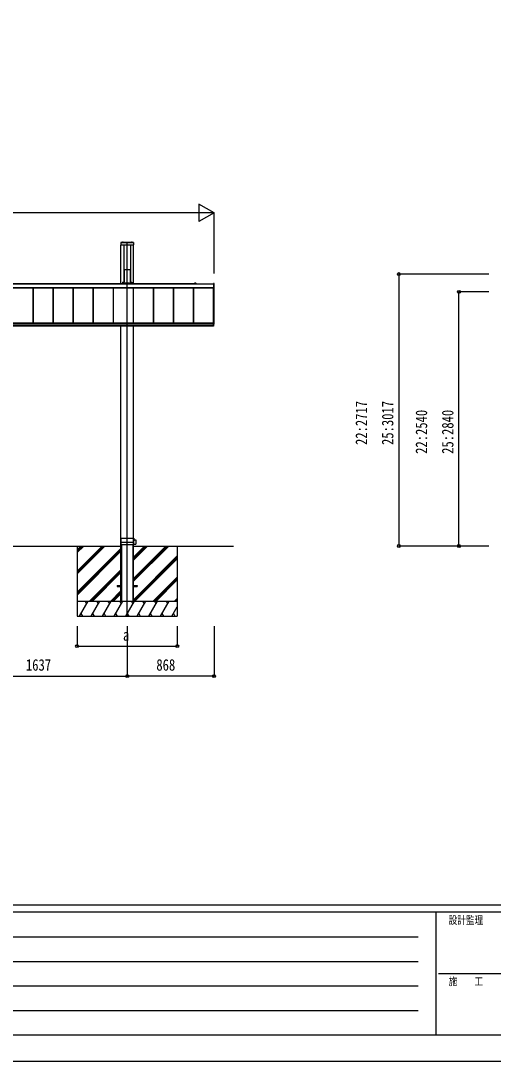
# Model space of a CAD drawing. Units: millimetres, scale not verified. Extents: x -14718 to 14718, y -10395 to 10395.
# Drawn here: x -8713 to -3994, y -10395 to 0 of the extents above; entities that cross this region are included whole.
import ezdxf
from ezdxf.enums import TextEntityAlignment as Align

# ---------------------------------------------------------------- set-up
doc = ezdxf.new("R2010")
doc.units = ezdxf.units.MM
doc.header["$LTSCALE"] = 40
for name, color, linetype in [('0-3_YKK_12', 2, 'Continuous'), ('0-4_YKK_13', 4, 'Continuous'), ('0-5_YKK_A1', 4, 'Continuous'), ('0-6_YKK_D', 6, 'Continuous'), ('0-7_YKK_ZWAK', 7, 'Continuous')]:
    doc.layers.add(name, color=color, linetype=linetype)
doc.styles.add('ＭＳ ゴシック', font='')
doc.styles.get('ＭＳ ゴシック').set_extended_font_data('MS Gothic')

msp = doc.modelspace()

# ---------------------------------------------------------------- linework, layer by layer
at = {"layer": '0-3_YKK_12'}
msp.add_line((-7649.95, -5947.9), (-7649.95, -2217.9), dxfattribs=at)
at = {"layer": '0-4_YKK_13'}
for p, q in [((-7714.45, -2214.9), (-7714.45, -2238.9)), ((-7585.45, -2214.9), (-7714.45, -2214.9)), ((-7585.45, -2217.4), (-7714.45, -2217.4)), ((-7585.45, -2217.9), (-7714.45, -2217.9)), ((-7587.45, -2240.9), (-7712.45, -2240.9)), ((-7700.85, -2214.35), (-7700.85, -2214.15)), ((-7700.31, -2214.9), (-7689.6, -2214.9)), ((-7700.2, -2214.9), (-7699.85, -2214.9)), ((-7697.32, -2211.57), (-7696.1, -2214.03)), ((-7694.95, -2214.64), (-7696.1, -2214.03)), ((-7694.95, -2214.64), (-7693.81, -2214.03)), ((-7692.58, -2211.57), (-7693.81, -2214.03)), ((-7689.05, -2214.35), (-7689.05, -2214.15)), ((-7610.85, -2214.35), (-7610.85, -2214.15)), ((-7610.31, -2214.9), (-7599.6, -2214.9)), ((-7607.32, -2211.57), (-7606.1, -2214.03)), ((-7604.95, -2214.64), (-7606.1, -2214.03)), ((-7604.95, -2214.64), (-7603.81, -2214.03)), ((-7602.58, -2211.57), (-7603.81, -2214.03)), ((-7599.05, -2214.35), (-7599.05, -2214.15)), ((-7585.45, -2214.9), (-7585.45, -2238.9)), ((-7681.2, -2492.06), (-7681.2, -2607.11)), ((-7680.84, -2486.21), (-7681.19, -2491.71)), ((-7680.34, -2485.74), (-7678.3, -2485.74)), ((-7677.99, -2486.07), (-7678.3, -2485.74)), ((-7677.99, -2486.07), (-7621.91, -2486.07)), ((-7621.91, -2486.07), (-7621.6, -2485.74)), ((-7621.6, -2485.74), (-7619.56, -2485.74)), ((-7619.06, -2486.21), (-7618.71, -2491.71)), ((-7618.7, -2492.06), (-7618.7, -2607.11)), ((-7697.82, -2610.36), (-7697.82, -2617.85)), ((-7697.82, -2617.19), (-7602.08, -2617.19)), ((-7697.82, -2617.85), (-7602.08, -2617.85)), ((-7697.32, -2609.86), (-7682.31, -2609.86)), ((-7681.2, -2607.11), (-7681.31, -2608.93)), ((-7618.7, -2607.11), (-7618.59, -2608.93)), ((-7617.59, -2609.86), (-7602.58, -2609.86)), ((-7602.08, -2610.36), (-7602.08, -2617.85)), ((-6788.45, -2667.62), (-6788.45, -2668.12)), ((-6788.45, -2668.12), (-6780.92, -2667.66)), ((-6780.45, -2666.85), (-6780.45, -2625.83)), ((-6780.92, -2988.69), (-6781.95, -2988.63)), ((-6780.45, -3030.21), (-6780.45, -2989.19)), ((-6790.45, -3018.12), (-6790.45, -3049.39)), ((-6786.95, -3018.12), (-6790.45, -3018.12)), ((-6790.45, -3040.56), (-6786.95, -3040.56)), ((-6786.95, -3049.39), (-6790.45, -3049.39)), ((-6789.95, -3018.12), (-6789.95, -3049.39)), ((-6786.95, -3018.12), (-6786.95, -3049.39)), ((-6786.95, -3031.39), (-6780.92, -3031.02)), ((-7714.95, -5207.9), (-7714.61, -5168.19)), ((-7714.31, -5167.9), (-7585.6, -5167.9)), ((-7713.45, -5168.2), (-7713.45, -5232.6)), ((-7712.45, -5232.6), (-7712.45, -5168.2)), ((-7587.45, -5168.2), (-7587.45, -5232.6)), ((-7586.45, -5232.6), (-7586.45, -5168.2)), ((-7585.05, -5197.07), (-7586.45, -5197.07)), ((-7585.3, -5168.19), (-7585.05, -5197.07)), ((-7585.14, -5186.54), (-7565.25, -5186.89)), ((-7564.95, -5187.19), (-7564.95, -5228.6)), ((-7714.74, -5232.6), (-7714.95, -5207.9)), ((-7714.95, -5207.9), (-7586.45, -5207.9)), ((-7714.44, -5232.9), (-7585.47, -5232.9)), ((-7585.05, -5218.72), (-7586.45, -5218.72)), ((-7585.17, -5232.6), (-7585.05, -5218.72)), ((-7585.14, -5229.25), (-7565.25, -5228.9))]:
    msp.add_line(p, q, dxfattribs=at)
msp.add_lwpolyline([(-6780.92, -2625.33), (-6788.45, -2624.87), (-6788.45, -2625.37), (-6788.45, -2667.62)], dxfattribs=at)
for centre, radius, start, end in [((-7712.45, -2238.9), 2, 180, 270), ((-7700.31, -2214.35), 0.545, 180, 270), ((-7700.3, -2214.15), 0.55, 138.43917, 180), ((-7694.95, -2218.9), 7.7, 41.56083, 138.43917), ((-7689.6, -2214.35), 0.545, 270, 0), ((-7689.6, -2214.15), 0.55, 0, 41.56083), ((-7610.31, -2214.35), 0.545, 180, 270), ((-7610.3, -2214.15), 0.55, 138.43917, 180), ((-7604.95, -2218.9), 7.7, 41.56083, 138.43917), ((-7599.6, -2214.35), 0.545, 270, 0), ((-7599.6, -2214.15), 0.55, 0, 41.56083), ((-7587.45, -2238.9), 2, 270, 0), ((-6780.95, -2625.83), 0.497, 0.05228, 86.83056), ((-6781.32, -2666.88), 0.873, 297.46207, 2.25858), ((-6780.95, -2989.19), 0.497, 0.05228, 86.83056), ((-6781.32, -3030.25), 0.873, 297.46207, 2.25858), ((-7714.31, -5168.2), 0.3, 90, 179.5), ((-7713.75, -5168.2), 0.3, 0, 90), ((-7712.15, -5168.2), 0.3, 90, 180), ((-7587.75, -5168.2), 0.3, 0, 90), ((-7586.15, -5168.2), 0.3, 90, 180), ((-7585.6, -5168.2), 0.3, 0.5, 90), ((-7565.25, -5187.19), 0.3, 0, 89), ((-7714.44, -5232.6), 0.3, 180.5, 270), ((-7713.75, -5232.6), 0.3, 270, 0), ((-7712.15, -5232.6), 0.3, 180, 270), ((-7587.75, -5232.6), 0.3, 270, 0), ((-7586.15, -5232.6), 0.3, 180, 270), ((-7585.47, -5232.6), 0.3, 270, 359.5), ((-7565.25, -5228.6), 0.3, 271, 0)]:
    msp.add_arc(centre, radius, start, end, dxfattribs=at)
for centre, major_axis, ratio, start_param, end_param in [((-7681.16, -2491.71), (0.031, 0.5), 0.061627, 1.57462339, 2.36002155), ((-7680.34, -2486.24), (0.346, -0.364), 0.996462, 2.38380948, 3.88928357), ((-7619.56, -2486.24), (-0.346, -0.364), 0.996462, 2.39390174, 3.89937583), ((-7618.75, -2491.71), (-0.031, 0.5), 0.061627, 3.92316376, 4.70856192), ((-7697.32, -2610.36), (0.355, -0.355), 0.99628, 2.35805796, 3.92512735), ((-7682.31, -2608.86), (0.691, -0.728), 0.996462, 5.52540213, 7.03087622), ((-7617.59, -2608.86), (-0.691, -0.728), 0.996462, 5.53549439, 7.04096848), ((-7602.58, -2610.36), (-0.355, -0.355), 0.99628, 2.35805796, 3.92512735)]:
    msp.add_ellipse(centre, major_axis=major_axis, ratio=ratio, start_param=start_param, end_param=end_param, dxfattribs=at)
at = {"layer": '0-5_YKK_A1'}
for p, q in [((-7712.45, -2625.42), (-7712.45, -2240.9)), ((-7681.95, -2240.9), (-7681.95, -2609.8)), ((-7617.95, -2240.9), (-7617.95, -2609.8)), ((-7587.45, -2625.42), (-7587.45, -2240.9)), ((-7681.95, -2584.7), (-7681.2, -2584.7)), ((-7618.7, -2584.7), (-7617.95, -2584.7)), ((-11785.45, -2626.41), (-6788.45, -2626.41)), ((-11785.45, -2666.31), (-6788.45, -2666.31)), ((-11785.45, -2666.59), (-6788.45, -2666.59)), ((-11596.2, -2625.42), (-6977.7, -2625.42)), ((-8588.45, -3018.51), (-8588.45, -2666.59)), ((-8585.85, -3018.51), (-8585.85, -2666.59)), ((-8585.45, -3018.51), (-8585.45, -2666.59)), ((-8388.45, -3018.51), (-8388.45, -2666.59)), ((-8385.85, -3018.51), (-8385.85, -2666.59)), ((-8385.45, -3018.51), (-8385.45, -2666.59)), ((-8188.45, -3018.51), (-8188.45, -2666.59)), ((-8185.85, -3018.51), (-8185.85, -2666.59)), ((-8185.45, -3018.51), (-8185.45, -2666.59)), ((-7988.45, -3018.51), (-7988.45, -2666.59)), ((-7985.85, -3018.51), (-7985.85, -2666.59)), ((-7985.45, -3018.51), (-7985.45, -2666.59)), ((-7788.45, -3018.51), (-7788.45, -2666.59)), ((-7785.85, -3018.51), (-7785.85, -2666.59)), ((-7785.45, -3018.51), (-7785.45, -2666.59)), ((-7694.95, -2617.85), (-7694.95, -2625.42)), ((-7604.95, -2617.85), (-7604.95, -2625.42)), ((-7588.45, -3018.51), (-7588.45, -2666.59)), ((-7585.85, -3018.51), (-7585.85, -2666.59)), ((-7585.45, -3018.51), (-7585.45, -2666.59)), ((-7388.45, -3018.51), (-7388.45, -2666.59)), ((-7385.85, -3018.51), (-7385.85, -2666.59)), ((-7385.45, -3018.51), (-7385.45, -2666.59)), ((-7188.45, -3018.51), (-7188.45, -2666.59)), ((-7185.85, -3018.51), (-7185.85, -2666.59)), ((-7185.45, -3018.51), (-7185.45, -2666.59)), ((-6988.45, -3018.51), (-6988.45, -2666.59)), ((-6985.85, -3018.51), (-6985.85, -2666.59)), ((-6985.45, -3018.51), (-6985.45, -2666.59)), ((-6972.41, -2622.92), (-6977.7, -2622.92)), ((-6977.7, -2625.42), (-6964.25, -2625.42)), ((-6963.95, -2622.92), (-6971.49, -2622.92)), ((-6963.95, -2625.72), (-6963.95, -2626.41)), ((-6961.45, -2626.41), (-6961.45, -2625.42)), ((-6786.95, -3018.12), (-6786.95, -2668.03)), ((-6781.95, -3029.83), (-6781.95, -2667.72)), ((-11783.45, -3018.51), (-6790.45, -3018.51)), ((-11783.45, -3022.24), (-6790.45, -3022.24)), ((-11783.45, -3022.24), (-6790.45, -3022.24)), ((-11783.45, -3039.17), (-6790.45, -3039.17)), ((-11783.45, -3047.9), (-6790.45, -3047.9)), ((-7712.45, -5797.9), (-7712.45, -3047.9)), ((-7587.45, -5797.9), (-7587.45, -3047.9)), ((-6781.95, -3029.83), (-6786.95, -3029.83)), ((-9224.45, -5247.9), (-7712.45, -5247.9)), ((-8149.95, -5247.9), (-8149.95, -5947.9)), ((-7885.98, -5247.9), (-8149.95, -5511.87)), ((-8098.11, -5247.9), (-8149.95, -5299.74)), ((-7900.12, -5247.9), (-8149.95, -5497.73)), ((-7871.84, -5247.9), (-8149.95, -5526.01)), ((-8112.25, -5247.9), (-8149.95, -5285.59)), ((-8083.97, -5247.9), (-8149.95, -5313.88)), ((-7712.45, -5272.36), (-8149.95, -5709.86)), ((-7712.45, -5286.5), (-8149.95, -5724)), ((-7712.45, -5300.64), (-8149.95, -5738.14)), ((-7710.75, -5234.9), (-7707.25, -5234.9)), ((-7710.75, -5234.9), (-7710.75, -5797.9)), ((-7707.25, -5234.9), (-7707.25, -5797.9)), ((-7592.65, -5234.9), (-7589.15, -5234.9)), ((-7592.65, -5234.9), (-7592.65, -5797.9)), ((-7589.15, -5234.9), (-7589.15, -5797.9)), ((-7587.45, -5247.9), (-6586.95, -5247.9)), ((-7249.58, -5247.9), (-7587.45, -5585.76)), ((-7461.72, -5247.9), (-7587.45, -5373.63)), ((-7263.73, -5247.9), (-7587.45, -5571.62)), ((-7235.44, -5247.9), (-7587.45, -5599.91)), ((-7475.86, -5247.9), (-7587.45, -5359.49)), ((-7447.57, -5247.9), (-7587.45, -5387.77)), ((-7149.95, -5247.9), (-7149.95, -5947.9)), ((-7149.95, -5346.25), (-7587.45, -5783.75)), ((-7149.95, -5360.4), (-7587.45, -5797.9)), ((-7149.95, -5374.54), (-7573.31, -5797.9)), ((-7712.45, -5484.49), (-8025.86, -5797.9)), ((-7712.45, -5498.63), (-8011.72, -5797.9)), ((-7712.45, -5512.77), (-7997.57, -5797.9)), ((-7149.95, -5558.39), (-7389.46, -5797.9)), ((-7149.95, -5572.53), (-7375.32, -5797.9)), ((-7149.95, -5586.67), (-7361.18, -5797.9)), ((-7712.45, -5696.62), (-7813.73, -5797.9)), ((-7712.45, -5710.76), (-7799.58, -5797.9)), ((-7749.95, -5643.4), (-7749.95, -5652.4)), ((-7749.95, -5643.4), (-7712.45, -5643.4)), ((-7749.95, -5652.4), (-7712.45, -5652.4)), ((-7587.45, -5643.4), (-7549.95, -5643.4)), ((-7587.45, -5652.4), (-7549.95, -5652.4)), ((-7549.95, -5643.4), (-7549.95, -5652.4)), ((-8149.95, -5797.9), (-7149.95, -5797.9)), ((-8126.83, -5947.9), (-8040.23, -5797.9)), ((-8055.23, -5823.88), (-8070.23, -5797.9)), ((-8011.36, -5947.9), (-7924.76, -5797.9)), ((-7939.76, -5823.88), (-7954.76, -5797.9)), ((-7895.89, -5947.9), (-7809.29, -5797.9)), ((-7824.29, -5823.88), (-7839.29, -5797.9)), ((-7712.45, -5724.91), (-7785.44, -5797.9)), ((-7780.42, -5947.9), (-7693.82, -5797.9)), ((-7708.82, -5823.88), (-7723.82, -5797.9)), ((-7712.45, -5797.9), (-7587.45, -5797.9)), ((-7664.95, -5947.9), (-7578.35, -5797.9)), ((-7593.35, -5823.88), (-7608.35, -5797.9)), ((-7549.48, -5947.9), (-7462.88, -5797.9)), ((-7477.88, -5823.88), (-7492.88, -5797.9)), ((-7434.01, -5947.9), (-7347.41, -5797.9)), ((-7377.41, -5797.9), (-7362.41, -5823.88)), ((-7318.54, -5947.9), (-7231.94, -5797.9)), ((-7261.94, -5797.9), (-7246.94, -5823.88)), ((-7149.95, -5770.52), (-7177.33, -5797.9)), ((-7149.95, -5784.66), (-7163.19, -5797.9)), ((-8111.83, -5921.92), (-8096.83, -5947.9)), ((-7996.36, -5921.92), (-7981.36, -5947.9)), ((-7880.89, -5921.92), (-7865.89, -5947.9)), ((-7765.42, -5921.91), (-7750.42, -5947.9)), ((-7649.95, -5921.92), (-7634.95, -5947.9)), ((-7534.48, -5921.92), (-7519.48, -5947.9)), ((-7419.01, -5921.92), (-7404.01, -5947.9)), ((-7303.54, -5921.92), (-7288.54, -5947.9)), ((-7203.07, -5947.9), (-7149.95, -5855.89)), ((-7188.07, -5921.92), (-7173.07, -5947.9)), ((-8149.95, -5947.9), (-7149.95, -5947.9))]:
    msp.add_line(p, q, dxfattribs=at)
for centre, radius, start, end in [((-6977.7, -2624.17), 1.25, 90, 270), ((-6972.41, -2623.12), 0.2, 23.57818, 90), ((-6971.95, -2622.92), 0.3, 203.57818, 336.42182), ((-6971.49, -2623.12), 0.2, 90, 156.42182), ((-6964.25, -2625.72), 0.3, 0, 90), ((-6963.95, -2625.42), 2.5, 0, 90)]:
    msp.add_arc(centre, radius, start, end, dxfattribs=at)
at = {"layer": '0-6_YKK_D'}
for p, q in [((-6781.95, -1917.9), (-6933.51, -1830.4)), ((-6933.51, -1830.4), (-6933.51, -2005.4)), ((-6956.95, -1917.9), (-11616.95, -1917.9)), ((-6781.95, -1917.9), (-7085.06, -1917.9)), ((-6781.95, -1917.9), (-6933.51, -2005.4)), ((-6781.95, -2525.42), (-6781.95, -1916.9)), ((-4036.31, -2531.17), (-4937.31, -2531.17)), ((-4936.31, -2531.17), (-4936.31, -5247.9)), ((-4036.31, -2708.27), (-4337.31, -2708.27)), ((-4336.31, -5247.9), (-4336.31, -2708.27)), ((-4036.31, -5247.9), (-4937.31, -5247.9)), ((-4036.31, -5247.9), (-4337.31, -5247.9)), ((-8149.95, -6047.9), (-8149.95, -6248.9)), ((-7649.95, -6047.9), (-7649.95, -6548.9)), ((-7649.95, -6047.9), (-7649.95, -6548.9)), ((-7149.95, -6047.9), (-7149.95, -6248.9)), ((-6781.95, -6047.9), (-6781.95, -6548.9)), ((-8149.95, -6247.9), (-7149.95, -6247.9)), ((-9286.95, -6547.9), (-7649.95, -6547.9)), ((-6781.95, -6547.9), (-7649.95, -6547.9))]:
    msp.add_line(p, q, dxfattribs=at)
for centre in [(-4936.31, -2531.17), (-4336.31, -2708.27), (-4936.31, -5247.9), (-4336.31, -5247.9), (-8149.95, -6247.9), (-7149.95, -6247.9), (-7649.95, -6547.9), (-7649.95, -6547.9), (-6781.95, -6547.9)]:
    msp.add_circle(centre, 14.88, dxfattribs=at)
at = {"layer": '0-7_YKK_ZWAK'}
for p, q in [((13632.57, -8837.5), (-13667.43, -8837.5)), ((-4567.43, -8907.5), (-13667.43, -8907.5)), ((-4567.43, -8907.5), (-4567.43, -10132.5)), ((-17.43, -8907.5), (-4567.43, -8907.5)), ((-13518.68, -9152.5), (-4742.43, -9152.5)), ((-13518.68, -9397.5), (-4742.43, -9397.5)), ((-4541.18, -9520), (-17.43, -9520)), ((-13518.68, -9642.5), (-4742.43, -9642.5)), ((-13518.68, -9887.5), (-4742.43, -9887.5)), ((-13667.43, -10132.5), (-4567.43, -10132.5)), ((-4567.43, -10132.5), (-17.43, -10132.5))]:
    msp.add_line(p, q, dxfattribs=at)
msp.add_lwpolyline([(-14717.5, -10395), (14717.5, -10395), (14717.5, 10395), (-14717.5, 10395)], close=True, dxfattribs=at)

# ---------------------------------------------------------------- texts
at = {"layer": '0-6_YKK_D', "style": 'ＭＳ ゴシック', "width": 0.8}
for s, p in [('22:2717', (-5218.81, -4238.13)), ('25:3017', (-4956.31, -4238.13)), ('22:2540', (-4618.81, -4326.68)), ('25:2840', (-4356.31, -4326.68))]:
    msp.add_text(s, height=115.5, rotation=90, dxfattribs=at).set_placement(p, align=Align.BOTTOM_LEFT)
for s, p in [('a', (-7691.95, -6227.9)), ('1637', (-8661.65, -6527.9)), ('868', (-7358.75, -6527.9))]:
    msp.add_text(s, height=115.5, dxfattribs=at).set_placement(p, align=Align.BOTTOM_LEFT)
at = {"layer": '0-7_YKK_ZWAK', "style": 'ＭＳ ゴシック', "width": 0.8}
for s, p in [('設計監理', (-4439.1, -9047.5)), ('施\u3000\u3000工', (-4439.1, -9660))]:
    msp.add_text(s, height=76.98, dxfattribs=at).set_placement(p, align=Align.BOTTOM_LEFT)

doc.saveas('drawing.dxf')
